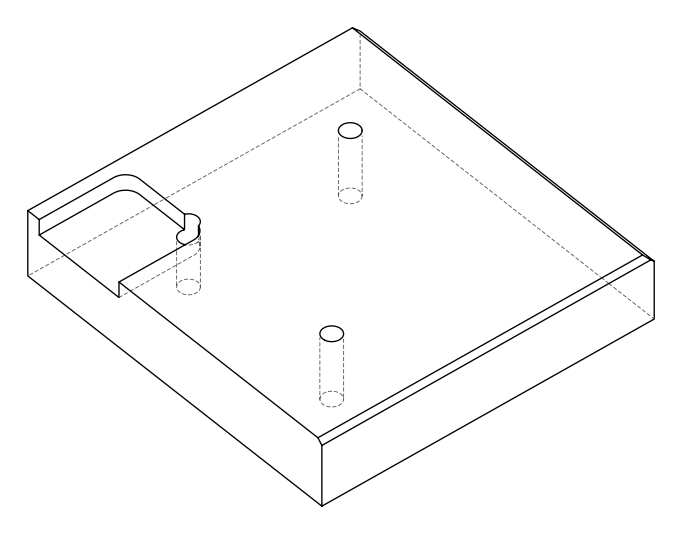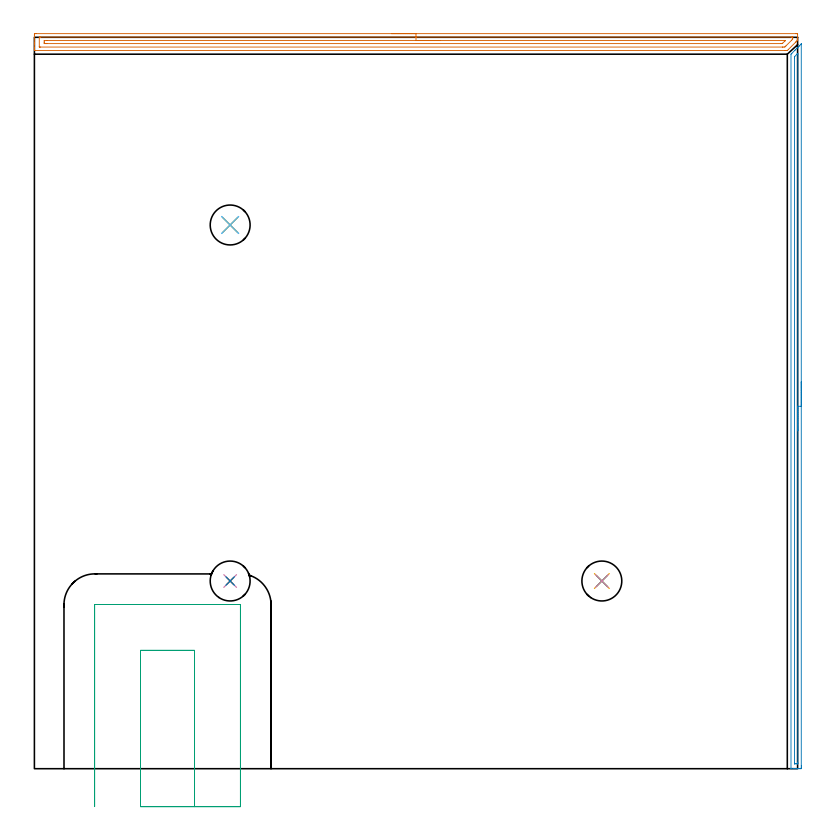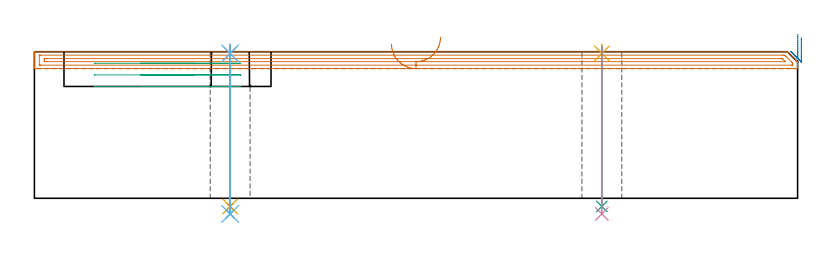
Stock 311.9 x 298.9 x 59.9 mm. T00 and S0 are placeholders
(PLAN: 12 operations, 8 tool changes, 17 min)
(1 AREA_MILL | FG_CHAMFER_SURFACE | UGT0205_001 | 7.64 min | 7429 mm3)
(2 AREA_MILL_1 | FG_CHAMFER_SURFACE_1 | UGT0205_001 | 4.87 min | 2590 mm3)
(3 MILL_OPEN_POCKET | POCKET_OPEN | UGT0201_107 | Follow Part, ap 6.25, ae 75% | 2.82 min | 94667 mm3)
(4 SPOT_DRILL | STEP1HOLE | NXT0321_9005460120000 | 0.03 min | 0 mm3)
(5 SPOT_DRILL_1 | STEP1HOLE_1 | NXT0321_9005460120000 | 0.03 min | 4 mm3)
(6 SPOT_DRILL_2 | STEP1HOLE_2 | NXT0321_9005460120000 | 0.03 min | 1 mm3)
(7 DRILL_THROUGH_HOLE_INTO_CENTER | STEP1HOLE | NXT0301_072 | 0.26 min | 3822 mm3)
(8 DRILL_TO_ENLARGE_THROUGH_HOLE | STEP1HOLE | UGT0301_287 | 0.27 min | 6532 mm3)
(9 DRILL_THROUGH_HOLE_INTO_CENTER_1 | STEP1HOLE_1 | NXT0301_072 | 0.26 min | 4779 mm3)
(10 DRILL_TO_ENLARGE_THROUGH_HOLE_1 | STEP1HOLE_1 | UGT0301_287 | 0.27 min | 7702 mm3)
(11 DRILL_THROUGH_HOLE_INTO_CENTER_2 | STEP1HOLE_2 | NXT0301_072 | 0.26 min | 4782 mm3)
(12 DRILL_TO_ENLARGE_THROUGH_HOLE_2 | STEP1HOLE_2 | UGT0301_287 | 0.27 min | 7700 mm3)
(TOOL UGT0205_001 | Chamfer Mill 20 x 3 x 45 deg. | D20 FL50 Z2)
(TOOL UGT0201_107 | End Mill 25 mm | D25 FL25 Z2)
(TOOL NXT0321_9005460120000 | NC Spot Drill, 142deg, 12mm, Carbide, Uncoated | D12 PA142 FL30 Z2)
(TOOL NXT0301_072 | Carbide Drill 10.1mm [860.1-1010-051A1-MM 2214] | D10.1 PA140 FL71 Z2)
(TOOL UGT0301_287 | Twist Drill 16.3 mm | D16.3 PA118 FL125 Z2)
(OP 1 AREA_MILL)
G17 G21 G94 G90
T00 M6
G54
G17 G0 G90 X145.95 Y300.4 S1061 M3
G43 Z69.9 H0
Z63.
G94 G1 X145.988 Z62.128 F250.
X146.102 Z61.264
X146.291 Z60.412
X146.553 Z59.58
X146.887 Z58.774
X147.29 Z58.
X147.758 Z57.264
X148.29 Z56.572
X148.879 Z55.929
X149.522 Z55.34
X150.214 Z54.809
X150.95 Z54.34
X151.724 Z53.937
X152.53 Z53.603
X153.362 Z53.341
X154.213 Z53.152
X155.078 Z53.038
X155.95 Z53.
X311.29
X311.543 Y300.398 Z53.002
X311.897 Y300.391 Z53.005
X311.9 Y300.338 Z53.059
Y299.141 Z54.254
Y298.5 Z54.9
Y298.089 Z55.311
Y297.848 Z55.545
X311.899 Y297.708 Z55.681
X311.894 Y297.696 Z55.693
X311.886 Y297.68 Z55.709
X311.737 Y297.536 Z55.862
X311.59 Y297.388 Z56.007
X311.447 Y297.246 Z56.151
X311.29 Y297.089 Z56.309
X311.152 Y296.95 Z56.446
X308.083 Y293.882 Z59.516
X307.719 Y293.522 Z59.878
X307.7 Y293.507 Z59.893
X306.827 Y293.5 Z59.9
X0.163
X0.01 Y293.502 Z59.888
X0. Y293.639 Z59.753
Y293.78 Z59.62
Y294.117 Z59.282
Y294.759 Z58.636
Y295.956 Z57.441
Y296.512 Z56.882
Y299.74 Z53.657
X0.003 Y300.018 Z53.379
X0.01 Y300.392 Z53.005
X0.224 Y300.397 Z53.002
X0.61 Y300.4 Z53.
X155.95
Y298.986 Z54.414
X309.505 Y298.985 Z54.415
X309.665 Y298.984 Z54.416
X309.853 Y298.979 Z54.421
X309.891 Y298.977 Z54.423
X309.895 Y298.951 Z54.449
X309.898 Y298.922 Z54.478
X309.899 Y298.754 Z54.646
X309.893 Y298.265 Z55.135
X309.89 Y298.17 Z55.23
X309.839 Y298.1 Z55.3
X309.759 Y298.015 Z55.385
X309.505 Y297.755 Z55.645
X307.108 Y295.359 Z58.041
X306.827 Y295.08 Z58.32
X306.66 Y294.922 Z58.478
X305.934 Y294.916 Z58.484
X305.775 Y294.915 Z58.485
X2.395
X2.235 Y294.916 Z58.484
X2.047 Y294.92 Z58.48
X2.009 Y294.923 Z58.477
X2.005 Y294.949 Z58.451
X2.002 Y294.978 Z58.422
X2. Y295.147 Z58.253
X2.001 Y298.782 Z54.618
X2.003 Y298.886 Z54.514
X2.009 Y298.954 Z54.446
X2.014 Y298.979 Z54.421
X2.029 Y298.981 Z54.419
X2.395 Y298.985 Z54.415
X2.554 Y298.986 Z54.414
X155.95
Y297.572 Z55.828
X306.64 Y297.571 Z55.829
X306.708 Y297.57 Z55.83
X306.827 Y297.566 Z55.834
X306.848 Y297.565 Z55.835
X306.839 Y297.547 Z55.853
X306.827 Y297.528 Z55.872
X306.757 Y297.456 Z55.944
X306.689 Y297.388 Z56.012
X305.811 Y296.512 Z56.888
X305.655 Y296.363 Z57.037
X305.626 Y296.337 Z57.063
X305.538 Y296.334 Z57.066
X305.414 Y296.331 Z57.069
X305.227 Y296.329 Z57.071
X305.041 Y296.328 Z57.072
X5.074 Y296.329 Z57.071
X4.364 Y296.331 Z57.069
X4.181 Y296.335 Z57.065
X4.01 Y296.341 Z57.059
X4.005 Y296.512 Z56.888
X4.002 Y296.688 Z56.712
X4.005 Y297.388 Z56.012
X4.007 Y297.559 Z55.841
X4.181 Y297.564 Z55.836
X4.888 Y297.57 Z55.83
X5.074 Y297.571 Z55.829
X155.95 Y297.572 Z55.828
X156.822 Z55.867
X157.686 Z55.98
X158.538 Z56.169
X159.37 Z56.432
X160.176 Z56.765
X160.95 Z57.168
X161.686 Z57.637
X162.378 Z58.168
X163.021 Z58.757
X163.61 Z59.401
X164.141 Z60.093
X164.61 Z60.828
X165.013 Z61.602
X165.347 Z62.408
X165.609 Z63.24
X165.798 Z64.092
X165.912 Z64.957
X165.95 Z65.828
G0 Z69.9
M5
M2
(OP 2 AREA_MILL_1)
G17 G21 G94 G90
T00 M6
G54
G17 G0 G90 X313.4 Y158.1 S1061 M3
G43 Z69.9 H0
Z65.7
G94 G1 Y158.062 Z64.828 F250.
Y157.948 Z63.964
Y157.759 Z63.112
Y157.497 Z62.28
Y157.163 Z61.474
Y156.76 Z60.7
Y156.292 Z59.964
Y155.76 Z59.272
Y155.171 Z58.629
Y154.528 Z58.04
Y153.836 Z57.509
Y153.1 Z57.04
Y152.326 Z56.637
Y151.52 Z56.303
Y150.688 Z56.041
Y149.836 Z55.852
Y148.972 Z55.738
Y148.1 Z55.7
Y1.159
X313.399 Y0.624 Z55.701
X313.396 Y0.269 Z55.702
X313.392 Y0.01 Z55.704
X313.049 Y0. Z56.047
X312.785 Z56.31
X312.174 Z56.92
X311.647 Z57.45
X311.3 Z57.796
X310.772 Z58.324
X310.426 Z58.669
X309.479 Z59.621
X309.337 Y0.003 Z59.756
X309.202 Y0.01 Z59.888
X309.2 Y0.177 Z59.9
X309.201 Y292. Z59.899
X309.551 Y292.353 Z59.546
X310.863 Y293.665 Z58.234
X311.6 Y294.401 Z57.498
X311.737 Y294.539 Z57.359
X311.881 Y294.682 Z57.217
X312.027 Y294.829 Z57.07
X312.174 Y294.977 Z56.921
X312.328 Y295.129 Z56.77
X312.455 Y295.256 Z56.642
X312.611 Y295.414 Z56.483
X313.127 Y295.927 Z55.973
X313.213 Y296.013 Z55.886
X313.375 Y296.172 Z55.723
X313.394 Y296.183 Z55.703
X313.399 Y296.172 Z55.699
X313.4 Y148.1 Z55.7
X311.986 Z57.114
Y2.605
X311.985 Y2.412 Z57.115
X311.981 Y2.062 Z57.119
X311.979 Y2.021 Z57.121
X311.974 Y2.01 Z57.126
X311.944 Y2.007 Z57.156
X311.837 Y2.003 Z57.263
X311.702 Y2. Z57.398
X311.3 Z57.8
X310.828 Z58.272
X310.667 Y2.003 Z58.433
X310.634 Y2.006 Z58.466
X310.623 Y2.01 Z58.477
X310.621 Y2.019 Z58.48
X310.617 Y2.057 Z58.483
X310.615 Y2.218 Z58.485
Y290.213
X310.619 Y290.909 Z58.481
X310.621 Y290.957 Z58.479
X310.648 Y290.988 Z58.452
X310.759 Y291.107 Z58.341
X311.65 Y292.001 Z57.45
X311.757 Y292.105 Z57.343
X311.92 Y292.261 Z57.18
X311.979 Y292.316 Z57.121
X311.982 Y292.197 Z57.118
X311.985 Y292.001 Z57.115
Y291.815
X311.986 Y148.1 Z57.114
Y147.228 Z57.152
Y146.364 Z57.266
Y145.512 Z57.455
Y144.68 Z57.717
Y143.874 Z58.051
Y143.1 Z58.454
Y142.364 Z58.923
Y141.672 Z59.454
Y141.029 Z60.043
Y140.44 Z60.686
Y139.908 Z61.379
Y139.44 Z62.114
Y139.037 Z62.888
Y138.703 Z63.694
Y138.441 Z64.526
Y138.252 Z65.378
Y138.138 Z66.243
Y138.1 Z67.114
G0 Z69.9
M5
M2
(OP 3 MILL_OPEN_POCKET)
G17 G21 G94 G90
T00 M6
G54
G17 G0 G90 X65.45 Y-15.5 S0 M3
G43 Z69.9 H0
Z55.167
G94 G1 Y-12.5 F250.
Y48.35 F500.
X43.35
Y-12.5
Y-15.5 F250.
X84.2
Y-12.5
Y67. F500.
Y67.045
X84.173 Y67.083
X84.129 Y67.096
X24.7 Y67.1
X24.645 Y67.095
X24.605 Y67.055
X24.6 Y67.
Y-12.5
Y-15.5 F250.
G0 X65.45 Z50.433
G1 Y-12.5
Y48.35 F500.
X43.35
Y-12.5
Y-15.5 F250.
X84.2
Y-12.5
Y67. F500.
Y67.045
X84.173 Y67.083
X84.129 Y67.096
X24.7 Y67.1
X24.645 Y67.095
X24.605 Y67.055
X24.6 Y67.
Y-12.5
Y-15.5 F250.
G0 X65.45 Z45.7
G1 Y-12.5
Y48.35 F500.
X43.35
Y-12.5
Y-15.5 F250.
X84.2
Y-12.5
Y67. F500.
Y67.045
X84.173 Y67.083
X84.129 Y67.096
X24.7 Y67.1
X24.645 Y67.095
X24.605 Y67.055
X24.6 Y67.
Y-12.5
Y-15.5 F250.
G0 Z69.9
M5
M2
(OP 4 SPOT_DRILL)
G17 G21 G94 G90
T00 M6
G54
G17 G0 G90 X80. Y76.7 S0 M3
G43 Z69.9 H0
G94 G81 G98 Z59.198 F250. R62.9
G80
M5
M2
(OP 5 SPOT_DRILL_1)
G17 G21 G94 G90
T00 M6
G54
G17 G0 G90 X231.9 Y76.7 S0 M3
G43 Z69.9 H0
G94 G81 G98 Z59.198 F250. R62.9
G80
M5
M2
(OP 6 SPOT_DRILL_2)
G17 G21 G94 G90
T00 M6
G54
G17 G0 G90 X80. Y222.2 S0 M3
G43 Z69.9 H0
G94 G81 G98 Z59.198 F250. R62.9
G80
M5
M2
(OP 7 DRILL_THROUGH_HOLE_INTO_CENTER)
G17 G21 G94 G90
T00 M6
G54
G17 G0 G90 X80. Y76.7 S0 M3
G43 Z69.9 H1
G94 G73 G98 Z-3.338 F250. Q9.034 R61.9
G80
M5
M2
(OP 8 DRILL_TO_ENLARGE_THROUGH_HOLE)
G17 G21 G94 G90
T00 M6
G54
G17 G0 G90 X80. Y76.7 S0 M3
G43 Z69.9 H0
G94 G73 G98 Z-6.397 F250. Q13.259 R61.9
G80
M5
M2
(OP 9 DRILL_THROUGH_HOLE_INTO_CENTER_1)
G17 G21 G94 G90
T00 M6
G54
G17 G0 G90 X231.9 Y76.7 S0 M3
G43 Z69.9 H1
G94 G73 G98 Z-3.338 F250. Q9.034 R61.9
G80
M5
M2
(OP 10 DRILL_TO_ENLARGE_THROUGH_HOLE_1)
G17 G21 G94 G90
T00 M6
G54
G17 G0 G90 X231.9 Y76.7 S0 M3
G43 Z69.9 H0
G94 G73 G98 Z-6.397 F250. Q13.259 R61.9
G80
M5
M2
(OP 11 DRILL_THROUGH_HOLE_INTO_CENTER_2)
G17 G21 G94 G90
T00 M6
G54
G17 G0 G90 X80. Y222.2 S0 M3
G43 Z69.9 H1
G94 G73 G98 Z-3.338 F250. Q9.034 R61.9
G80
M5
M2
(OP 12 DRILL_TO_ENLARGE_THROUGH_HOLE_2)
G17 G21 G94 G90
T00 M6
G54
G17 G0 G90 X80. Y222.2 S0 M3
G43 Z69.9 H0
G94 G73 G98 Z-6.397 F250. Q13.259 R61.9
G80
M5
M2
